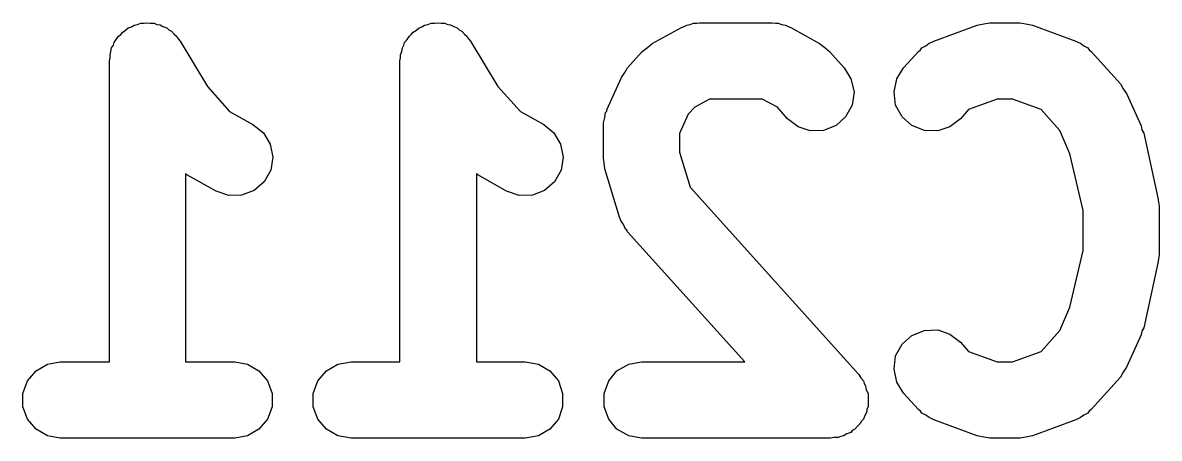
# Model space of a CAD drawing. Extents: x 103 to 139.4, y -103.3 to -91.2.
# Drawn here: x 137.387 to 139.09, y -98.557 to -97.935 of the extents above; entities that cross this region are included whole.
import ezdxf

# ---------------------------------------------------------------- set-up
doc = ezdxf.new("R2010")
doc.units = 0
doc.header["$MEASUREMENT"] = 0
doc.layers.add('BLACK', color=7, linetype='CONTINUOUS')

msp = doc.modelspace()

# ---------------------------------------------------------------- linework, layer by layer
at = {"layer": 'Black'}
for p, q in [((137.55, -97.9408), (137.554, -97.9384)), ((137.554, -97.9384), (137.559, -97.9374)), ((137.559, -97.9374), (137.564, -97.9355)), ((137.564, -97.9355), (137.569, -97.9355)), ((137.569, -97.9355), (137.573, -97.9347)), ((137.573, -97.9347), (137.578, -97.9355)), ((137.578, -97.9355), (137.584, -97.9355)), ((137.584, -97.9355), (137.588, -97.9371)), ((137.588, -97.9371), (137.593, -97.9378)), ((137.593, -97.9378), (137.597, -97.9404)), ((137.985, -97.9408), (137.989, -97.9384)), ((137.989, -97.9384), (137.994, -97.9374)), ((137.994, -97.9374), (137.999, -97.9355)), ((137.999, -97.9355), (138.004, -97.9355)), ((138.004, -97.9355), (138.008, -97.9347)), ((138.008, -97.9347), (138.014, -97.9355)), ((138.014, -97.9355), (138.019, -97.9355)), ((138.019, -97.9355), (138.024, -97.9371)), ((138.024, -97.9371), (138.028, -97.9378)), ((138.028, -97.9378), (138.033, -97.9404)), ((138.378, -97.9404), (138.382, -97.9381)), ((138.382, -97.9381), (138.387, -97.9372)), ((138.387, -97.9372), (138.392, -97.9354)), ((138.392, -97.9354), (138.397, -97.9354)), ((138.397, -97.9354), (138.401, -97.9347)), ((138.401, -97.9347), (138.51, -97.9347)), ((138.51, -97.9347), (138.515, -97.9354)), ((138.515, -97.9354), (138.519, -97.9354)), ((138.519, -97.9354), (138.524, -97.9372)), ((138.524, -97.9372), (138.53, -97.9381)), ((138.53, -97.9381), (138.534, -97.9404)), ((138.752, -97.9624), (138.817, -97.9382)), ((138.817, -97.9381), (138.827, -97.9364)), ((138.817, -97.9382), (138.817, -97.9381)), ((138.817, -97.9382), (138.817, -97.9382)), ((138.827, -97.9364), (138.836, -97.9347)), ((138.836, -97.9347), (138.837, -97.9347)), ((138.837, -97.9347), (138.837, -97.9347)), ((138.837, -97.9347), (138.88, -97.9347)), ((138.88, -97.9347), (138.881, -97.9347)), ((138.88, -97.9347), (138.88, -97.9347)), ((138.881, -97.9347), (138.89, -97.9364)), ((138.89, -97.9364), (138.9, -97.9381)), ((138.9, -97.9381), (138.9, -97.9382)), ((138.9, -97.9382), (138.9, -97.9382)), ((138.9, -97.9382), (138.965, -97.9624)), ((137.527, -97.9598), (137.53, -97.9551)), ((137.53, -97.9551), (137.534, -97.9522)), ((137.534, -97.9522), (137.537, -97.9487)), ((137.537, -97.9487), (137.541, -97.9458)), ((137.541, -97.9458), (137.545, -97.9423)), ((137.545, -97.9423), (137.55, -97.9408)), ((137.597, -97.9404), (137.603, -97.9423)), ((137.603, -97.9423), (137.606, -97.9452)), ((137.606, -97.9452), (137.61, -97.9474)), ((137.61, -97.9474), (137.614, -97.9516)), ((137.614, -97.9516), (137.618, -97.9551)), ((137.618, -97.9551), (137.62, -97.959)), ((137.963, -97.9598), (137.966, -97.9551)), ((137.966, -97.9551), (137.969, -97.9522)), ((137.969, -97.9522), (137.972, -97.9487)), ((137.972, -97.9487), (137.977, -97.9458)), ((137.977, -97.9458), (137.981, -97.9423)), ((137.981, -97.9423), (137.985, -97.9408)), ((138.033, -97.9404), (138.038, -97.9423)), ((138.038, -97.9423), (138.041, -97.9452)), ((138.041, -97.9452), (138.045, -97.9474)), ((138.045, -97.9474), (138.049, -97.9516)), ((138.049, -97.9516), (138.053, -97.9551)), ((138.053, -97.9551), (138.055, -97.959)), ((138.33, -97.966), (138.374, -97.9419)), ((138.374, -97.9419), (138.378, -97.9404)), ((138.534, -97.9404), (138.538, -97.9419)), ((138.538, -97.9419), (138.581, -97.966)), ((137.519, -97.9777), (137.52, -97.9723)), ((137.52, -97.9723), (137.523, -97.9683)), ((137.523, -97.9683), (137.524, -97.9641)), ((137.524, -97.9641), (137.527, -97.9598)), ((137.62, -97.959), (137.623, -97.9624)), ((137.623, -97.9624), (137.664, -98.0302)), ((137.955, -97.9777), (137.956, -97.9723)), ((137.956, -97.9723), (137.958, -97.9683)), ((137.958, -97.9683), (137.959, -97.9641)), ((137.959, -97.9641), (137.963, -97.9598)), ((138.055, -97.959), (138.058, -97.9624)), ((138.058, -97.9624), (138.099, -98.0302)), ((138.315, -97.9778), (138.323, -97.972)), ((138.323, -97.972), (138.33, -97.966)), ((138.581, -97.966), (138.589, -97.972)), ((138.589, -97.972), (138.596, -97.9778)), ((138.732, -97.9754), (138.734, -97.9724)), ((138.734, -97.9724), (138.74, -97.9693)), ((138.74, -97.9693), (138.745, -97.9655)), ((138.745, -97.9655), (138.748, -97.9644)), ((138.748, -97.9644), (138.752, -97.9624)), ((138.965, -97.9624), (138.969, -97.9644)), ((138.969, -97.9644), (138.972, -97.9655)), ((138.972, -97.9655), (138.977, -97.9693)), ((138.977, -97.9693), (138.983, -97.9724)), ((138.983, -97.9724), (138.985, -97.9754)), ((137.517, -97.9918), (137.518, -97.9874)), ((137.518, -97.9828), (137.519, -97.9777)), ((137.518, -97.9874), (137.518, -97.9828)), ((137.952, -97.9918), (137.953, -97.9874)), ((137.953, -97.9828), (137.955, -97.9777)), ((137.953, -97.9874), (137.953, -97.9828)), ((138.293, -98.002), (138.315, -97.9778)), ((138.596, -97.9778), (138.618, -98.002)), ((138.707, -98.002), (138.729, -97.9778)), ((138.729, -97.9778), (138.732, -97.9754)), ((138.985, -97.9754), (138.988, -97.9778)), ((138.988, -97.9778), (139.032, -98.0262)), ((137.517, -98.4427), (137.517, -97.9918)), ((137.952, -98.4427), (137.952, -97.9918)), ((138.289, -98.0094), (138.293, -98.002)), ((138.618, -98.002), (138.628, -98.0188)), ((138.697, -98.0188), (138.707, -98.002)), ((138.262, -98.0651), (138.284, -98.0167)), ((138.284, -98.0167), (138.289, -98.0094)), ((138.628, -98.0188), (138.633, -98.0382)), ((138.693, -98.0382), (138.697, -98.0188)), ((137.664, -98.0302), (137.697, -98.0674)), ((138.099, -98.0302), (138.133, -98.0674)), ((138.633, -98.0382), (138.63, -98.0579)), ((138.695, -98.0579), (138.693, -98.0382)), ((139.032, -98.0262), (139.036, -98.0336)), ((139.036, -98.0336), (139.041, -98.0409)), ((139.041, -98.0409), (139.063, -98.0893)), ((138.416, -98.049), (138.394, -98.0613)), ((138.495, -98.049), (138.416, -98.049)), ((138.518, -98.0613), (138.495, -98.049)), ((138.63, -98.0579), (138.62, -98.0754)), ((138.705, -98.0754), (138.695, -98.0579)), ((138.847, -98.049), (138.804, -98.0647)), ((138.87, -98.049), (138.847, -98.049)), ((138.913, -98.0647), (138.87, -98.049)), ((137.697, -98.0674), (137.732, -98.087)), ((138.133, -98.0674), (138.168, -98.087)), ((138.259, -98.0768), (138.26, -98.069)), ((138.26, -98.069), (138.262, -98.0672)), ((138.262, -98.0672), (138.262, -98.0651)), ((138.384, -98.0718), (138.371, -98.1008)), ((138.394, -98.0613), (138.384, -98.0718)), ((138.533, -98.0784), (138.518, -98.0613)), ((138.62, -98.0754), (138.606, -98.0887)), ((138.719, -98.0887), (138.705, -98.0754)), ((138.804, -98.0647), (138.792, -98.0784)), ((138.941, -98.096), (138.913, -98.0647)), ((137.732, -98.087), (137.748, -98.0995)), ((138.168, -98.087), (138.183, -98.0995)), ((138.257, -98.0844), (138.259, -98.0768)), ((138.257, -98.0865), (138.257, -98.0844)), ((138.257, -98.0886), (138.257, -98.0865)), ((138.257, -98.137), (138.257, -98.0886)), ((138.549, -98.0906), (138.533, -98.0784)), ((138.567, -98.0968), (138.549, -98.0906)), ((138.606, -98.0887), (138.587, -98.0961)), ((138.738, -98.0961), (138.719, -98.0887)), ((138.776, -98.0906), (138.758, -98.0968)), ((138.792, -98.0784), (138.776, -98.0906)), ((139.063, -98.0893), (139.064, -98.0949)), ((137.748, -98.0995), (137.758, -98.1165)), ((138.183, -98.0995), (138.193, -98.1165)), ((138.371, -98.1008), (138.371, -98.1286)), ((138.587, -98.0961), (138.567, -98.0968)), ((138.758, -98.0968), (138.738, -98.0961)), ((138.956, -98.1309), (138.941, -98.096)), ((139.064, -98.0949), (139.067, -98.1002)), ((139.067, -98.1002), (139.088, -98.197)), ((137.758, -98.1165), (137.762, -98.136)), ((138.193, -98.1165), (138.197, -98.136)), ((137.762, -98.136), (137.759, -98.1556)), ((138.197, -98.136), (138.194, -98.1556)), ((138.258, -98.1451), (138.257, -98.137)), ((138.371, -98.1286), (138.387, -98.1808)), ((138.976, -98.2159), (138.956, -98.1309)), ((137.633, -98.1627), (137.631, -98.1609)), ((137.631, -98.1609), (137.631, -98.4427)), ((137.759, -98.1556), (137.749, -98.173)), ((138.069, -98.1627), (138.067, -98.1609)), ((138.067, -98.1609), (138.067, -98.4427)), ((138.194, -98.1556), (138.184, -98.173)), ((138.259, -98.1534), (138.258, -98.1451)), ((138.281, -98.2259), (138.259, -98.1534)), ((137.677, -98.1869), (137.633, -98.1627)), ((137.749, -98.173), (137.734, -98.186)), ((138.112, -98.1869), (138.069, -98.1627)), ((138.184, -98.173), (138.169, -98.186)), ((137.696, -98.1934), (137.677, -98.1869)), ((137.715, -98.1931), (137.696, -98.1934)), ((137.734, -98.186), (137.715, -98.1931)), ((138.131, -98.1934), (138.112, -98.1869)), ((138.151, -98.1931), (138.131, -98.1934)), ((138.169, -98.186), (138.151, -98.1931)), ((138.387, -98.1808), (138.64, -98.4616)), ((139.088, -98.197), (139.089, -98.2033)), ((139.089, -98.2033), (139.09, -98.2095)), ((139.09, -98.2095), (139.09, -98.2821)), ((138.282, -98.2283), (138.281, -98.2259)), ((138.283, -98.2309), (138.282, -98.2283)), ((138.976, -98.2757), (138.976, -98.2159)), ((138.287, -98.2371), (138.283, -98.2309)), ((138.29, -98.2437), (138.287, -98.2371)), ((138.292, -98.2455), (138.29, -98.2437)), ((138.293, -98.2478), (138.292, -98.2455)), ((138.469, -98.4427), (138.293, -98.2478)), ((138.956, -98.3607), (138.976, -98.2757)), ((139.088, -98.2946), (139.067, -98.3914)), ((139.089, -98.2883), (139.088, -98.2946)), ((139.09, -98.2821), (139.089, -98.2883)), ((138.941, -98.3956), (138.956, -98.3607)), ((138.719, -98.403), (138.738, -98.3955)), ((138.738, -98.3955), (138.758, -98.3948)), ((138.758, -98.3948), (138.776, -98.401)), ((138.913, -98.4269), (138.941, -98.3956)), ((139.064, -98.3967), (139.063, -98.4023)), ((139.067, -98.3914), (139.064, -98.3967)), ((138.695, -98.4338), (138.705, -98.4162)), ((138.705, -98.4162), (138.719, -98.403)), ((138.776, -98.401), (138.792, -98.4132)), ((138.792, -98.4132), (138.804, -98.4269)), ((139.063, -98.4023), (139.041, -98.4507)), ((138.804, -98.4269), (138.847, -98.4427)), ((138.87, -98.4427), (138.913, -98.4269)), ((137.407, -98.456), (137.424, -98.4461)), ((137.424, -98.4461), (137.443, -98.4427)), ((137.443, -98.4427), (137.517, -98.4427)), ((137.631, -98.4427), (137.705, -98.4427)), ((137.705, -98.4427), (137.724, -98.4461)), ((137.724, -98.4461), (137.741, -98.456)), ((137.842, -98.456), (137.859, -98.4461)), ((137.859, -98.4461), (137.879, -98.4427)), ((137.879, -98.4427), (137.952, -98.4427)), ((138.067, -98.4427), (138.14, -98.4427)), ((138.14, -98.4427), (138.16, -98.4461)), ((138.16, -98.4461), (138.177, -98.456)), ((138.277, -98.456), (138.295, -98.4461)), ((138.295, -98.4461), (138.314, -98.4427)), ((138.314, -98.4427), (138.469, -98.4427)), ((138.693, -98.4534), (138.695, -98.4338)), ((138.847, -98.4427), (138.87, -98.4427)), ((137.394, -98.4712), (137.407, -98.456)), ((137.741, -98.456), (137.754, -98.4712)), ((137.829, -98.4712), (137.842, -98.456)), ((138.177, -98.456), (138.19, -98.4712)), ((138.265, -98.4712), (138.277, -98.456)), ((138.64, -98.4616), (138.643, -98.4667)), ((138.643, -98.4667), (138.647, -98.4712)), ((138.697, -98.4728), (138.693, -98.4534)), ((139.032, -98.4655), (138.988, -98.5138)), ((139.036, -98.458), (139.032, -98.4655)), ((139.041, -98.4507), (139.036, -98.458)), ((137.387, -98.4899), (137.394, -98.4712)), ((137.754, -98.4712), (137.761, -98.4899)), ((137.822, -98.4899), (137.829, -98.4712)), ((138.19, -98.4712), (138.196, -98.4899)), ((138.258, -98.4899), (138.265, -98.4712)), ((138.647, -98.4712), (138.648, -98.475)), ((138.648, -98.475), (138.65, -98.4784)), ((138.65, -98.4784), (138.651, -98.4843)), ((138.651, -98.4843), (138.654, -98.4899)), ((138.707, -98.4897), (138.697, -98.4728)), ((137.387, -98.5097), (137.387, -98.4899)), ((137.761, -98.4899), (137.761, -98.5097)), ((137.822, -98.5097), (137.822, -98.4899)), ((138.196, -98.4899), (138.196, -98.5097)), ((138.258, -98.5097), (138.258, -98.4899)), ((138.654, -98.4899), (138.654, -98.4939)), ((138.654, -98.4939), (138.654, -98.4978)), ((138.654, -98.4978), (138.654, -98.5037)), ((138.729, -98.5138), (138.707, -98.4897)), ((137.394, -98.5284), (137.387, -98.5097)), ((137.761, -98.5097), (137.754, -98.5284)), ((137.829, -98.5284), (137.822, -98.5097)), ((138.196, -98.5097), (138.19, -98.5284)), ((138.265, -98.5284), (138.258, -98.5097)), ((138.652, -98.5175), (138.649, -98.5228)), ((138.654, -98.5097), (138.652, -98.5135)), ((138.652, -98.5135), (138.652, -98.5175)), ((138.654, -98.5037), (138.654, -98.5097)), ((138.732, -98.5162), (138.729, -98.5138)), ((138.734, -98.5192), (138.732, -98.5162)), ((138.985, -98.5162), (138.983, -98.5192)), ((138.988, -98.5138), (138.985, -98.5162)), ((137.407, -98.5436), (137.394, -98.5284)), ((137.754, -98.5284), (137.741, -98.5436)), ((137.842, -98.5436), (137.829, -98.5284)), ((138.19, -98.5284), (138.177, -98.5436)), ((138.277, -98.5436), (138.265, -98.5284)), ((138.642, -98.535), (138.638, -98.539)), ((138.644, -98.5315), (138.642, -98.535)), ((138.647, -98.5284), (138.644, -98.5315)), ((138.649, -98.5228), (138.647, -98.5284)), ((138.74, -98.5223), (138.734, -98.5192)), ((138.745, -98.5261), (138.74, -98.5223)), ((138.748, -98.5273), (138.745, -98.5261)), ((138.752, -98.5292), (138.748, -98.5273)), ((138.817, -98.5534), (138.752, -98.5292)), ((138.965, -98.5292), (138.9, -98.5534)), ((138.969, -98.5273), (138.965, -98.5292)), ((138.972, -98.5261), (138.969, -98.5273)), ((138.977, -98.5223), (138.972, -98.5261)), ((138.983, -98.5192), (138.977, -98.5223)), ((137.424, -98.5535), (137.407, -98.5436)), ((137.741, -98.5436), (137.724, -98.5535)), ((137.859, -98.5535), (137.842, -98.5436)), ((138.177, -98.5436), (138.16, -98.5535)), ((138.295, -98.5535), (138.277, -98.5436)), ((138.622, -98.5505), (138.617, -98.5535)), ((138.628, -98.5483), (138.622, -98.5505)), ((138.63, -98.5456), (138.628, -98.5483)), ((138.634, -98.5436), (138.63, -98.5456)), ((138.638, -98.539), (138.634, -98.5436)), ((137.443, -98.557), (137.424, -98.5535)), ((137.705, -98.557), (137.443, -98.557)), ((137.724, -98.5535), (137.705, -98.557)), ((137.879, -98.557), (137.859, -98.5535)), ((138.14, -98.557), (137.879, -98.557)), ((138.16, -98.5535), (138.14, -98.557)), ((138.314, -98.557), (138.295, -98.5535)), ((138.597, -98.557), (138.314, -98.557)), ((138.603, -98.5559), (138.597, -98.557)), ((138.609, -98.5557), (138.603, -98.5559)), ((138.613, -98.5542), (138.609, -98.5557)), ((138.617, -98.5535), (138.613, -98.5542)), ((138.817, -98.5535), (138.817, -98.5534)), ((138.817, -98.5534), (138.817, -98.5534)), ((138.827, -98.5552), (138.817, -98.5535)), ((138.836, -98.557), (138.827, -98.5552)), ((138.837, -98.5569), (138.836, -98.557)), ((138.837, -98.557), (138.837, -98.5569)), ((138.88, -98.557), (138.837, -98.557)), ((138.881, -98.557), (138.88, -98.5569)), ((138.88, -98.5569), (138.88, -98.557)), ((138.89, -98.5552), (138.881, -98.557)), ((138.9, -98.5535), (138.89, -98.5552)), ((138.9, -98.5534), (138.9, -98.5534)), ((138.9, -98.5534), (138.9, -98.5535))]:
    msp.add_line(p, q, dxfattribs=at)

doc.saveas('drawing.dxf')
